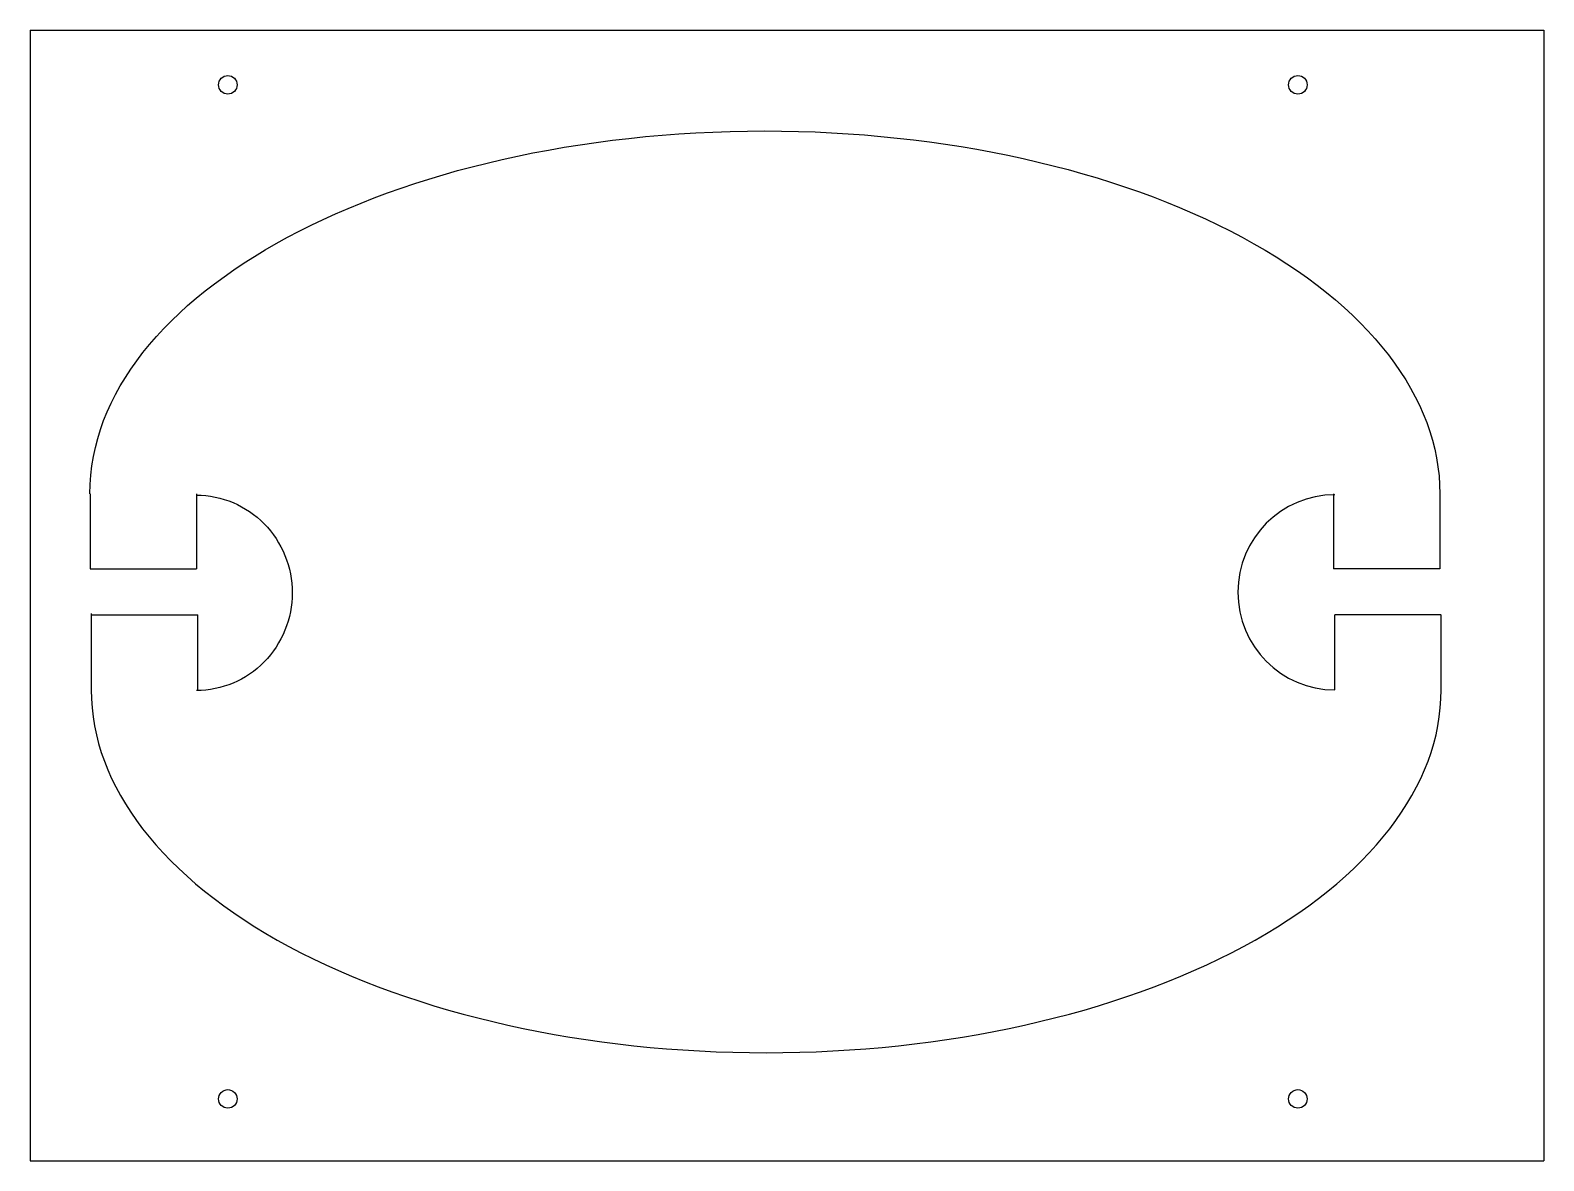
# Model space of a CAD drawing. Extents: x 1 to 195, y 137 to 282.
import ezdxf

# ---------------------------------------------------------------- set-up
doc = ezdxf.new("R2010")
doc.units = 0
doc.layers.add('Layer_1', color=7, linetype='CONTINUOUS')

msp = doc.modelspace()

# ---------------------------------------------------------------- linework, layer by layer
at = {"layer": 'Layer_1', "color": 7}
for p, q in [((1.12808, 281.562592), (1.12808, 136.88801)), ((1.12808, 281.562592), (194.80887, 281.562592)), ((194.80887, 281.562592), (194.80887, 136.88801)), ((8.78818, 222.232512), (8.78818, 212.622534)), ((22.388601, 222.232512), (22.388601, 212.622534)), ((167.90502, 222.232512), (167.90502, 212.622534)), ((181.51194, 222.264348), (181.51194, 212.65437)), ((8.78818, 212.622535), (22.388601, 212.622535)), ((181.50545, 212.622535), (167.90502, 212.622535)), ((8.956786, 197.124392), (8.956786, 206.933691)), ((8.956786, 206.758328), (22.557209, 206.758328)), ((22.557209, 197.148351), (22.557209, 206.758329)), ((168.07362, 197.148351), (168.07362, 206.758329)), ((181.67405, 206.758328), (168.07362, 206.758328)), ((181.68055, 197.116515), (181.68055, 206.726493)), ((1.128081, 136.88801), (194.80887, 136.88801))]:
    msp.add_line(p, q, dxfattribs=at)
at = {"layer": 'Layer_1', "color": 5}
for p, q in [((27.597961, 274.581325), (27.597961, 274.581325)), ((164.52843, 274.581325), (164.52843, 274.581325)), ((27.597961, 144.79954), (27.597961, 144.79954)), ((164.52843, 144.79954), (164.52843, 144.79954))]:
    msp.add_line(p, q, dxfattribs=at)
for points in [[(25.228051, 274.581325), (25.228051, 274.895595), (25.352894, 275.196993), (25.575116, 275.419215)], [(25.575116, 275.419215), (25.797338, 275.641437), (26.098736, 275.76628), (26.413006, 275.76628)], [(26.413006, 275.76628), (26.727276, 275.76628), (27.028674, 275.641437), (27.250896, 275.419215)], [(27.250896, 275.419215), (27.473118, 275.196993), (27.597961, 274.895595), (27.597961, 274.581325)], [(162.15852, 274.581325), (162.15852, 274.895595), (162.283364, 275.196994), (162.505587, 275.419217)], [(162.505587, 275.419217), (162.72781, 275.641439), (163.02921, 275.766281), (163.34348, 275.76628)], [(163.34348, 275.76628), (163.997911, 275.766277), (164.52843, 275.235756), (164.52843, 274.581325)], [(25.575116, 273.743435), (25.352894, 273.965657), (25.228051, 274.267055), (25.228051, 274.581325)], [(26.413006, 273.39637), (26.098736, 273.39637), (25.797338, 273.521213), (25.575116, 273.743435)], [(27.250896, 273.743435), (27.028674, 273.521213), (26.727276, 273.39637), (26.413006, 273.39637)], [(27.597961, 274.581325), (27.597961, 274.267055), (27.473118, 273.965657), (27.250896, 273.743435)], [(162.505587, 273.743433), (162.283364, 273.965656), (162.15852, 274.267055), (162.15852, 274.581325)], [(163.34348, 273.39637), (163.02921, 273.396369), (162.72781, 273.521211), (162.505587, 273.743433)], [(164.52843, 274.581325), (164.52843, 273.926894), (163.997911, 273.396373), (163.34348, 273.39637)], [(25.228051, 144.79954), (25.22805, 145.11381), (25.352892, 145.41521), (25.575114, 145.637433)], [(25.575114, 145.637433), (25.797337, 145.859656), (26.098736, 145.9845), (26.413006, 145.9845)], [(26.413006, 145.9845), (26.727276, 145.9845), (27.028675, 145.859656), (27.250898, 145.637433)], [(27.250898, 145.637433), (27.47312, 145.41521), (27.597962, 145.11381), (27.597961, 144.79954)], [(162.15852, 144.79954), (162.158519, 145.113811), (162.283362, 145.415211), (162.505585, 145.637435)], [(162.505585, 145.637435), (162.727809, 145.859658), (163.029209, 145.984501), (163.34348, 145.9845)], [(163.34348, 145.9845), (163.65775, 145.984499), (163.959147, 145.859654), (164.181368, 145.637431)], [(164.181368, 145.637431), (164.40359, 145.415208), (164.528431, 145.11381), (164.52843, 144.79954)], [(26.413006, 143.61459), (25.758575, 143.61459), (25.228054, 144.145109), (25.228051, 144.79954)], [(27.597961, 144.79954), (27.597958, 144.145109), (27.067437, 143.61459), (26.413006, 143.61459)], [(162.505589, 143.961652), (162.283366, 144.183873), (162.158521, 144.48527), (162.15852, 144.79954)], [(163.34348, 143.61459), (163.02921, 143.614589), (162.727812, 143.73943), (162.505589, 143.961652)], [(164.52843, 144.79954), (164.528427, 144.145111), (163.997909, 143.614593), (163.34348, 143.61459)]]:
    msp.add_open_spline(points, degree=3, dxfattribs=at)
at = {"layer": 'Layer_1', "color": 7}
for points in [[(8.764648, 222.246201), (8.764648, 247.88828), (47.435657, 268.675293), (95.138763, 268.675293)], [(95.138763, 268.675293), (118.046603, 268.675293), (140.016198, 263.783671), (156.214487, 255.076527)], [(156.214487, 255.076527), (172.412776, 246.369383), (181.51288, 234.559962), (181.51288, 222.246201)], [(22.382788, 222.06511), (25.637623, 222.06511), (28.759148, 220.748106), (31.060663, 218.403824)], [(168.07362, 222.121821), (161.228596, 222.121818), (155.67961, 216.531317), (155.67961, 209.635086)], [(31.060663, 218.403824), (33.362179, 216.059542), (34.655157, 212.880013), (34.655157, 209.564697)], [(34.655157, 209.564697), (34.655157, 206.249381), (33.362179, 203.069852), (31.060663, 200.72557)], [(155.67961, 209.635086), (155.67961, 202.738855), (161.228596, 197.148354), (168.07362, 197.148351)], [(31.060663, 200.72557), (28.759148, 198.381288), (25.637623, 197.064284), (22.382788, 197.064284)], [(8.93325, 197.134666), (8.933248, 184.820905), (18.033351, 173.011482), (34.23164, 164.304338)], [(156.38309, 164.304338), (172.581379, 173.011482), (181.681482, 184.820904), (181.68148, 197.134666)], [(34.23164, 164.304338), (50.429929, 155.597193), (72.399524, 150.70557), (95.307365, 150.70557)], [(95.307365, 150.70557), (118.215206, 150.70557), (140.184801, 155.597193), (156.38309, 164.304338)]]:
    msp.add_open_spline(points, degree=3, dxfattribs=at)

doc.saveas('drawing.dxf')
